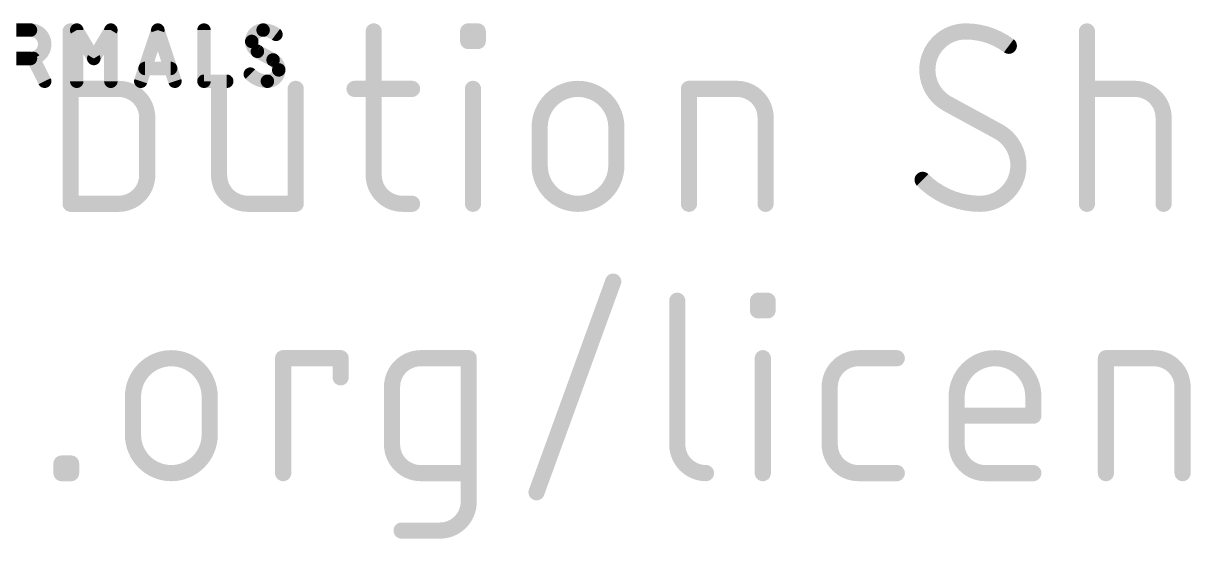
# Model space of a CAD drawing. Extents: x -30 to 92, y -59 to 43.
# Drawn here: x 19.78 to 30.78, y -4.35 to 0.51 of the extents above; entities that cross this region are included whole.
import ezdxf

# ---------------------------------------------------------------- set-up
doc = ezdxf.new("R2010")
doc.units = 0
doc.layers.add('27', color=253, linetype='CONTINUOUS')
doc.layers.add('51', color=53, linetype='CONTINUOUS')

msp = doc.modelspace()

# ---------------------------------------------------------------- linework, layer by layer
at = {"layer": '27', "const_width": 0.127}
for points in [[(19.7132, 0.4445), (19.8473, 0.4445)], [(20.2836, -0.0381), (20.2836, 0.4445)], [(20.2836, 0.4445), (20.4444, 0.1764)], [(20.4444, 0.1764), (20.6053, 0.4445)], [(20.6053, 0.4445), (20.6053, -0.0381)], [(20.8871, -0.0381), (21.0479, 0.4445)], [(21.0479, 0.4445), (21.2088, -0.0381)], [(21.4827, 0.4445), (21.4827, -0.0381)], [(19.8473, 0.1764), (19.7132, 0.1764)], [(19.9813, -0.0381), (19.8741, 0.1764)], [(22.1342, 0.163), (21.9867, 0.2434)], [(21.1686, 0.0825), (20.9273, 0.0825)], [(21.4827, -0.0381), (21.6972, -0.0381)]]:
    msp.add_lwpolyline(points, dxfattribs=at)
at = {"layer": '27'}
for points, const_width in [([(19.8473, 0.4763, 1), (19.8473, 0.4128)], 0.0635), ([(19.8473, 0.1764, 1), (19.8473, 0.4445)], 0.127), ([(19.8473, 0.4128, 1), (19.8473, 0.4763)], 0.0635), ([(20.3153, 0.4445, 1), (20.2518, 0.4445)], 0.0635), ([(20.3108, 0.4608, 1), (20.2563, 0.4282)], 0.0635), ([(20.637, 0.4445, 1), (20.5735, 0.4445)], 0.0635), ([(20.6325, 0.4282, 1), (20.5781, 0.4608)], 0.0635), ([(21.078, 0.4545, 1), (21.0178, 0.4345)], 0.0635), ([(21.078, 0.4345, 1), (21.0178, 0.4545)], 0.0635), ([(21.5145, 0.4445, 1), (21.451, 0.4445)], 0.0635), ([(22.0403, 0.4445, 0.4142), (21.9331, 0.3373)], 0.127), ([(22.161, 0.4043, 0.1623), (22.0403, 0.4445)], 0.127), ([(22.0403, 0.4762, 1), (22.0403, 0.4128)], 0.0635), ([(22.0403, 0.4127, 1), (22.0403, 0.4762)], 0.0635), ([(22.1419, 0.3789, 1), (22.18, 0.4297)], 0.0635), ([(21.9331, 0.3373, 0.2656), (21.9867, 0.2434)], 0.127), ([(21.9648, 0.3373, 1), (21.9013, 0.3373)], 0.0635), ([(21.9013, 0.3373, 1), (21.9648, 0.3373)], 0.0635), ([(19.8473, 0.2081, 1), (19.8473, 0.1446)], 0.0635), ([(19.9025, 0.1906, 1), (19.8457, 0.1622)], 0.0635), ([(19.8473, 0.1446, 1), (19.8473, 0.2081)], 0.0635), ([(20.4172, 0.1927, 1), (20.4716, 0.1601)], 0.0635), ([(20.4172, 0.1601, 1), (20.4716, 0.1927)], 0.0635), ([(22.0019, 0.2713, 1), (21.9715, 0.2155)], 0.0635), ([(21.9706, 0.2161, 1), (22.0028, 0.2708)], 0.0635), ([(22.1878, 0.0691, 0.2656), (22.1342, 0.163)], 0.127), ([(22.1503, 0.1903, 1), (22.1181, 0.1356)], 0.0635), ([(22.119, 0.1351, 1), (22.1494, 0.1909)], 0.0635), ([(20.9273, 0.1143, 1), (20.9273, 0.0508)], 0.0635), ([(21.1686, 0.0508, 1), (21.1686, 0.1143)], 0.0635), ([(22.0806, -0.0381, 0.4142), (22.1878, 0.0691)], 0.127), ([(22.2196, 0.0691, 1), (22.1561, 0.0691)], 0.0635), ([(19.9529, -0.0523, 1), (20.0097, -0.0239)], 0.0635), ([(20.8569, -0.0281, 1), (20.9172, -0.0481)], 0.0635), ([(21.1787, -0.0481, 1), (21.2389, -0.0281)], 0.0635), ([(21.4827, -0.0064, 1), (21.4827, -0.0698)], 0.0635), ([(21.6972, -0.0698, 1), (21.6972, -0.0064)], 0.0635), ([(21.9197, 0.0289, 0.2), (22.0806, -0.0381)], 0.127), ([(21.9422, 0.0513, 1), (21.8972, 0.0066)], 0.0635), ([(22.0806, -0.0064, 1), (22.0806, -0.0698)], 0.0635), ([(22.0806, -0.0698, 1), (22.0806, -0.0064)], 0.0635), ([(22.1561, 0.0691, 1), (22.2196, 0.0691)], 0.0635), ([(20.2518, -0.0381, 1), (20.3153, -0.0381)], 0.0635), ([(20.5735, -0.0381, 1), (20.637, -0.0381)], 0.0635), ([(21.451, -0.0381, 1), (21.5145, -0.0381)], 0.0635)]:
    msp.add_lwpolyline(points, format="xyb", dxfattribs=dict(at, const_width=const_width))
at = {"layer": '51', "const_width": 0.1524}
for points in [[(20.2256, 0.4318), (20.2256, -1.1938)], [(23.0828, 0.4318), (23.0828, -0.9229)], [(23.9732, 0.3415), (23.9732, 0.4318)], [(23.9732, 0.4318), (24.0635, 0.4318)], [(24.0635, 0.4318), (24.0635, 0.3415)], [(29.8054, -1.1938), (29.8054, 0.4318)], [(24.0635, 0.3415), (23.9732, 0.3415)], [(20.6772, -0.1101), (20.2256, -0.1101)], [(21.6251, -0.1101), (21.6251, -0.9229)], [(22.3476, -1.1938), (22.3476, -0.1101)], [(22.9022, -0.1101), (23.444, -0.1101)], [(24.0184, -1.1938), (24.0184, -0.1101)], [(26.0539, -1.1938), (26.0539, -0.1101)], [(26.0539, -0.1101), (26.5055, -0.1101)], [(29.8054, -0.1101), (30.257, -0.1101)], [(28.9787, -0.5165), (28.482, -0.2455)], [(20.9481, -0.9229), (20.9481, -0.381)], [(26.7764, -0.381), (26.7764, -1.1938)], [(30.5279, -0.381), (30.5279, -1.1938)], [(24.6471, -0.8326), (24.6471, -0.4713)], [(25.3696, -0.4713), (25.3696, -0.8326)], [(20.2256, -1.1938), (20.6772, -1.1938)], [(21.896, -1.1938), (22.3476, -1.1938)], [(23.3537, -1.1938), (23.444, -1.1938)], [(24.6175, -3.9144), (25.34, -1.9276)], [(25.9438, -2.1082), (25.9438, -3.4629)], [(26.7051, -2.1985), (26.7051, -2.1082)], [(26.7051, -2.1082), (26.7954, -2.1082)], [(26.7954, -2.1082), (26.7954, -2.1985)], [(26.7954, -2.1985), (26.7051, -2.1985)], [(22.2292, -3.7338), (22.2292, -2.6501)], [(22.2292, -2.6501), (22.7711, -2.6501)], [(22.7711, -2.6501), (22.7711, -2.8307)], [(23.5264, -2.6501), (23.9779, -2.6501)], [(23.9779, -2.6501), (23.9779, -4.0047)], [(26.7503, -3.7338), (26.7503, -2.6501)], [(27.6517, -2.6501), (28.0129, -2.6501)], [(29.9842, -3.7338), (29.9842, -2.6501)], [(29.9842, -2.6501), (30.4358, -2.6501)], [(23.2555, -3.4629), (23.2555, -2.921)], [(27.3808, -3.4629), (27.3808, -2.921)], [(30.7067, -2.921), (30.7067, -3.7338)], [(20.8139, -3.3726), (20.8139, -3.0113)], [(21.5364, -3.0113), (21.5364, -3.3726)], [(28.5774, -3.4629), (28.5774, -3.0113)], [(29.2999, -3.0113), (29.2999, -3.1919)], [(29.2999, -3.1919), (28.5774, -3.1919)], [(20.14, -3.7338), (20.14, -3.6435)], [(20.14, -3.6435), (20.2303, -3.6435)], [(20.2303, -3.6435), (20.2303, -3.7338)], [(20.2303, -3.7338), (20.14, -3.7338)], [(23.9779, -3.7338), (23.5264, -3.7338)], [(28.0129, -3.7338), (27.6517, -3.7338)], [(29.2999, -3.7338), (28.8483, -3.7338)], [(23.707, -4.2757), (23.3458, -4.2757)]]:
    msp.add_lwpolyline(points, dxfattribs=at)
at = {"layer": '51'}
for points, const_width in [([(20.2637, 0.4318, 1), (20.1875, 0.4318)], 0.0762), ([(23.1209, 0.4318, 1), (23.0447, 0.4318)], 0.0762), ([(24.0113, 0.4318, 1), (23.9351, 0.4318)], 0.0762), ([(23.9732, 0.4699, 1), (23.9732, 0.3937)], 0.0762), ([(24.1016, 0.4318, 1), (24.0254, 0.4318)], 0.0762), ([(24.0635, 0.3937, 1), (24.0635, 0.4699)], 0.0762), ([(28.6626, 0.4318, 0.4142), (28.3013, 0.0706)], 0.1524), ([(29.069, 0.2963, 0.1623), (28.6626, 0.4318)], 0.1524), ([(28.6626, 0.4699, 1), (28.6626, 0.3937)], 0.0762), ([(28.6626, 0.3937, 1), (28.6626, 0.4699)], 0.0762), ([(29.8435, 0.4318, 1), (29.7673, 0.4318)], 0.0762), ([(23.9732, 0.3796, 1), (23.9732, 0.3034)], 0.0762), ([(23.9351, 0.3415, 1), (24.0113, 0.3415)], 0.0762), ([(24.0254, 0.3415, 1), (24.1016, 0.3415)], 0.0762), ([(24.0635, 0.3034, 1), (24.0635, 0.3796)], 0.0762), ([(29.0461, 0.2659, 1), (29.0918, 0.3268)], 0.0762), ([(28.3013, 0.0706, 0.2656), (28.482, -0.2455)], 0.1524), ([(28.3394, 0.0706, 1), (28.2632, 0.0706)], 0.0762), ([(28.2632, 0.0706, 1), (28.3394, 0.0706)], 0.0762), ([(20.2256, -0.072, 1), (20.2256, -0.1482)], 0.0762), ([(20.9481, -0.381, 0.4142), (20.6772, -0.1101)], 0.1524), ([(20.6772, -0.072, 1), (20.6772, -0.1482)], 0.0762), ([(20.6772, -0.1482, 1), (20.6772, -0.072)], 0.0762), ([(21.6632, -0.1101, 1), (21.587, -0.1101)], 0.0762), ([(22.3857, -0.1101, 1), (22.3095, -0.1101)], 0.0762), ([(22.9022, -0.072, 1), (22.9022, -0.1482)], 0.0762), ([(23.444, -0.1482, 1), (23.444, -0.072)], 0.0762), ([(24.0565, -0.1101, 1), (23.9803, -0.1101)], 0.0762), ([(25.3696, -0.4713, 1), (24.6471, -0.4713)], 0.1524), ([(26.092, -0.1101, 1), (26.0158, -0.1101)], 0.0762), ([(26.0539, -0.072, 1), (26.0539, -0.1482)], 0.0762), ([(26.7764, -0.381, 0.4142), (26.5055, -0.1101)], 0.1524), ([(26.5055, -0.072, 1), (26.5055, -0.1482)], 0.0762), ([(26.5055, -0.1482, 1), (26.5055, -0.072)], 0.0762), ([(29.8054, -0.072, 1), (29.8054, -0.1482)], 0.0762), ([(30.5279, -0.381, 0.4142), (30.257, -0.1101)], 0.1524), ([(30.257, -0.072, 1), (30.257, -0.1482)], 0.0762), ([(30.257, -0.1482, 1), (30.257, -0.072)], 0.0762), ([(28.5002, -0.2121, 1), (28.4637, -0.279)], 0.0762), ([(28.4626, -0.2784, 1), (28.5013, -0.2127)], 0.0762), ([(20.9862, -0.381, 1), (20.91, -0.381)], 0.0762), ([(26.8145, -0.381, 1), (26.7383, -0.381)], 0.0762), ([(30.566, -0.381, 1), (30.4898, -0.381)], 0.0762), ([(20.91, -0.381, 1), (20.9862, -0.381)], 0.0762), ([(24.6852, -0.4713, 1), (24.609, -0.4713)], 0.0762), ([(24.609, -0.4713, 1), (24.6852, -0.4713)], 0.0762), ([(25.4077, -0.4713, 1), (25.3315, -0.4713)], 0.0762), ([(25.3315, -0.4713, 1), (25.4077, -0.4713)], 0.0762), ([(26.7383, -0.381, 1), (26.8145, -0.381)], 0.0762), ([(30.4898, -0.381, 1), (30.566, -0.381)], 0.0762), ([(28.998, -0.4836, 1), (28.9593, -0.5493)], 0.0762), ([(29.1593, -0.8326, 0.2656), (28.9787, -0.5165)], 0.1524), ([(28.9604, -0.5499, 1), (28.9969, -0.483)], 0.0762), ([(24.6471, -0.8326, 1), (25.3696, -0.8326)], 0.1524), ([(24.6852, -0.8326, 1), (24.609, -0.8326)], 0.0762), ([(25.4077, -0.8326, 1), (25.3315, -0.8326)], 0.0762), ([(28.7981, -1.1938, 0.4142), (29.1593, -0.8326)], 0.1524), ([(29.1974, -0.8326, 1), (29.1212, -0.8326)], 0.0762), ([(20.6772, -1.1938, 0.4142), (20.9481, -0.9229)], 0.1524), ([(20.9862, -0.9229, 1), (20.91, -0.9229)], 0.0762), ([(21.6251, -0.9229, 0.4142), (21.896, -1.1938)], 0.1524), ([(21.6632, -0.9229, 1), (21.587, -0.9229)], 0.0762), ([(23.0828, -0.9229, 0.4142), (23.3537, -1.1938)], 0.1524), ([(23.1209, -0.9229, 1), (23.0447, -0.9229)], 0.0762), ([(24.609, -0.8326, 1), (24.6852, -0.8326)], 0.0762), ([(25.3315, -0.8326, 1), (25.4077, -0.8326)], 0.0762), ([(29.1212, -0.8326, 1), (29.1974, -0.8326)], 0.0762), ([(20.91, -0.9229, 1), (20.9862, -0.9229)], 0.0762), ([(21.587, -0.9229, 1), (21.6632, -0.9229)], 0.0762), ([(23.0447, -0.9229, 1), (23.1209, -0.9229)], 0.0762), ([(28.2832, -0.9412, 1), (28.2291, -0.9949)], 0.0762), ([(28.2562, -0.968, 0.2), (28.7981, -1.1938)], 0.1524), ([(20.2256, -1.1557, 1), (20.2256, -1.2319)], 0.0762), ([(20.1875, -1.1938, 1), (20.2637, -1.1938)], 0.0762), ([(20.6772, -1.1557, 1), (20.6772, -1.2319)], 0.0762), ([(20.6772, -1.2319, 1), (20.6772, -1.1557)], 0.0762), ([(21.896, -1.1557, 1), (21.896, -1.2319)], 0.0762), ([(21.896, -1.2319, 1), (21.896, -1.1557)], 0.0762), ([(22.3095, -1.1938, 1), (22.3857, -1.1938)], 0.0762), ([(22.3476, -1.2319, 1), (22.3476, -1.1557)], 0.0762), ([(23.3537, -1.1557, 1), (23.3537, -1.2319)], 0.0762), ([(23.3537, -1.2319, 1), (23.3537, -1.1557)], 0.0762), ([(23.444, -1.2319, 1), (23.444, -1.1557)], 0.0762), ([(23.9803, -1.1938, 1), (24.0565, -1.1938)], 0.0762), ([(26.0158, -1.1938, 1), (26.092, -1.1938)], 0.0762), ([(26.7383, -1.1938, 1), (26.8145, -1.1938)], 0.0762), ([(28.7981, -1.1557, 1), (28.7981, -1.2319)], 0.0762), ([(28.7981, -1.2319, 1), (28.7981, -1.1557)], 0.0762), ([(29.7673, -1.1938, 1), (29.8435, -1.1938)], 0.0762), ([(30.4898, -1.1938, 1), (30.566, -1.1938)], 0.0762), ([(25.3758, -1.9406, 1), (25.3042, -1.9146)], 0.0762), ([(25.9819, -2.1082, 1), (25.9057, -2.1082)], 0.0762), ([(26.7432, -2.1082, 1), (26.667, -2.1082)], 0.0762), ([(26.7051, -2.0701, 1), (26.7051, -2.1463)], 0.0762), ([(26.8335, -2.1082, 1), (26.7573, -2.1082)], 0.0762), ([(26.7954, -2.1463, 1), (26.7954, -2.0701)], 0.0762), ([(26.7051, -2.1604, 1), (26.7051, -2.2366)], 0.0762), ([(26.667, -2.1985, 1), (26.7432, -2.1985)], 0.0762), ([(26.7573, -2.1985, 1), (26.8335, -2.1985)], 0.0762), ([(26.7954, -2.2366, 1), (26.7954, -2.1604)], 0.0762), ([(21.5364, -3.0113, 1), (20.8139, -3.0113)], 0.1524), ([(22.2673, -2.6501, 1), (22.1911, -2.6501)], 0.0762), ([(22.2292, -2.612, 1), (22.2292, -2.6882)], 0.0762), ([(22.8092, -2.6501, 1), (22.733, -2.6501)], 0.0762), ([(22.7711, -2.6882, 1), (22.7711, -2.612)], 0.0762), ([(23.5264, -2.6501, 0.4142), (23.2555, -2.921)], 0.1524), ([(23.5264, -2.612, 1), (23.5264, -2.6882)], 0.0762), ([(23.5264, -2.6882, 1), (23.5264, -2.612)], 0.0762), ([(24.016, -2.6501, 1), (23.9398, -2.6501)], 0.0762), ([(23.9779, -2.6882, 1), (23.9779, -2.612)], 0.0762), ([(26.7884, -2.6501, 1), (26.7122, -2.6501)], 0.0762), ([(27.6517, -2.6501, 0.4142), (27.3808, -2.921)], 0.1524), ([(27.6517, -2.612, 1), (27.6517, -2.6882)], 0.0762), ([(27.6517, -2.6882, 1), (27.6517, -2.612)], 0.0762), ([(28.0129, -2.6882, 1), (28.0129, -2.612)], 0.0762), ([(29.2999, -3.0113, 1), (28.5774, -3.0113)], 0.1524), ([(30.0223, -2.6501, 1), (29.9461, -2.6501)], 0.0762), ([(29.9842, -2.612, 1), (29.9842, -2.6882)], 0.0762), ([(30.7067, -2.921, 0.4142), (30.4358, -2.6501)], 0.1524), ([(30.4358, -2.612, 1), (30.4358, -2.6882)], 0.0762), ([(30.4358, -2.6882, 1), (30.4358, -2.612)], 0.0762), ([(22.733, -2.8307, 1), (22.8092, -2.8307)], 0.0762), ([(23.2936, -2.921, 1), (23.2174, -2.921)], 0.0762), ([(27.4189, -2.921, 1), (27.3427, -2.921)], 0.0762), ([(30.7448, -2.921, 1), (30.6686, -2.921)], 0.0762), ([(20.852, -3.0113, 1), (20.7758, -3.0113)], 0.0762), ([(21.5745, -3.0113, 1), (21.4983, -3.0113)], 0.0762), ([(23.2174, -2.921, 1), (23.2936, -2.921)], 0.0762), ([(27.3427, -2.921, 1), (27.4189, -2.921)], 0.0762), ([(28.6155, -3.0113, 1), (28.5393, -3.0113)], 0.0762), ([(29.338, -3.0113, 1), (29.2618, -3.0113)], 0.0762), ([(30.6686, -2.921, 1), (30.7448, -2.921)], 0.0762), ([(20.7758, -3.0113, 1), (20.852, -3.0113)], 0.0762), ([(21.4983, -3.0113, 1), (21.5745, -3.0113)], 0.0762), ([(28.5393, -3.0113, 1), (28.6155, -3.0113)], 0.0762), ([(29.2618, -3.0113, 1), (29.338, -3.0113)], 0.0762), ([(28.5774, -3.1538, 1), (28.5774, -3.23)], 0.0762), ([(29.2618, -3.1919, 1), (29.338, -3.1919)], 0.0762), ([(29.2999, -3.23, 1), (29.2999, -3.1538)], 0.0762), ([(20.8139, -3.3726, 1), (21.5364, -3.3726)], 0.1524), ([(20.852, -3.3726, 1), (20.7758, -3.3726)], 0.0762), ([(21.5745, -3.3726, 1), (21.4983, -3.3726)], 0.0762), ([(20.7758, -3.3726, 1), (20.852, -3.3726)], 0.0762), ([(21.4983, -3.3726, 1), (21.5745, -3.3726)], 0.0762), ([(23.2555, -3.4629, 0.4142), (23.5264, -3.7338)], 0.1524), ([(23.2936, -3.4629, 1), (23.2174, -3.4629)], 0.0762), ([(25.9438, -3.4629, 0.4142), (26.2147, -3.7338)], 0.1524), ([(25.9819, -3.4629, 1), (25.9057, -3.4629)], 0.0762), ([(27.3808, -3.4629, 0.4142), (27.6517, -3.7338)], 0.1524), ([(27.4189, -3.4629, 1), (27.3427, -3.4629)], 0.0762), ([(28.5774, -3.4629, 0.4142), (28.8483, -3.7338)], 0.1524), ([(28.6155, -3.4629, 1), (28.5393, -3.4629)], 0.0762), ([(23.2174, -3.4629, 1), (23.2936, -3.4629)], 0.0762), ([(25.9057, -3.4629, 1), (25.9819, -3.4629)], 0.0762), ([(27.3427, -3.4629, 1), (27.4189, -3.4629)], 0.0762), ([(28.5393, -3.4629, 1), (28.6155, -3.4629)], 0.0762), ([(20.1781, -3.6435, 1), (20.1019, -3.6435)], 0.0762), ([(20.14, -3.6054, 1), (20.14, -3.6816)], 0.0762), ([(20.2684, -3.6435, 1), (20.1922, -3.6435)], 0.0762), ([(20.2303, -3.6816, 1), (20.2303, -3.6054)], 0.0762), ([(20.14, -3.6957, 1), (20.14, -3.7719)], 0.0762), ([(20.1019, -3.7338, 1), (20.1781, -3.7338)], 0.0762), ([(20.1922, -3.7338, 1), (20.2684, -3.7338)], 0.0762), ([(20.2303, -3.7719, 1), (20.2303, -3.6957)], 0.0762), ([(22.1911, -3.7338, 1), (22.2673, -3.7338)], 0.0762), ([(23.5264, -3.6957, 1), (23.5264, -3.7719)], 0.0762), ([(23.5264, -3.7719, 1), (23.5264, -3.6957)], 0.0762), ([(23.9779, -3.7719, 1), (23.9779, -3.6957)], 0.0762), ([(26.2147, -3.7719, 1), (26.2147, -3.6957)], 0.0762), ([(26.7122, -3.7338, 1), (26.7884, -3.7338)], 0.0762), ([(27.6517, -3.6957, 1), (27.6517, -3.7719)], 0.0762), ([(27.6517, -3.7719, 1), (27.6517, -3.6957)], 0.0762), ([(28.0129, -3.7719, 1), (28.0129, -3.6957)], 0.0762), ([(28.8483, -3.6957, 1), (28.8483, -3.7719)], 0.0762), ([(28.8483, -3.7719, 1), (28.8483, -3.6957)], 0.0762), ([(29.2999, -3.7719, 1), (29.2999, -3.6957)], 0.0762), ([(29.9461, -3.7338, 1), (30.0223, -3.7338)], 0.0762), ([(30.6686, -3.7338, 1), (30.7448, -3.7338)], 0.0762), ([(23.707, -4.2757, 0.4142), (23.9779, -4.0047)], 0.1524), ([(24.016, -4.0047, 1), (23.9398, -4.0047)], 0.0762), ([(24.5817, -3.9014, 1), (24.6533, -3.9274)], 0.0762), ([(23.9398, -4.0047, 1), (24.016, -4.0047)], 0.0762), ([(23.3458, -4.2376, 1), (23.3458, -4.3138)], 0.0762), ([(23.707, -4.2376, 1), (23.707, -4.3138)], 0.0762), ([(23.707, -4.3138, 1), (23.707, -4.2376)], 0.0762)]:
    msp.add_lwpolyline(points, format="xyb", dxfattribs=dict(at, const_width=const_width))

doc.saveas('drawing.dxf')
